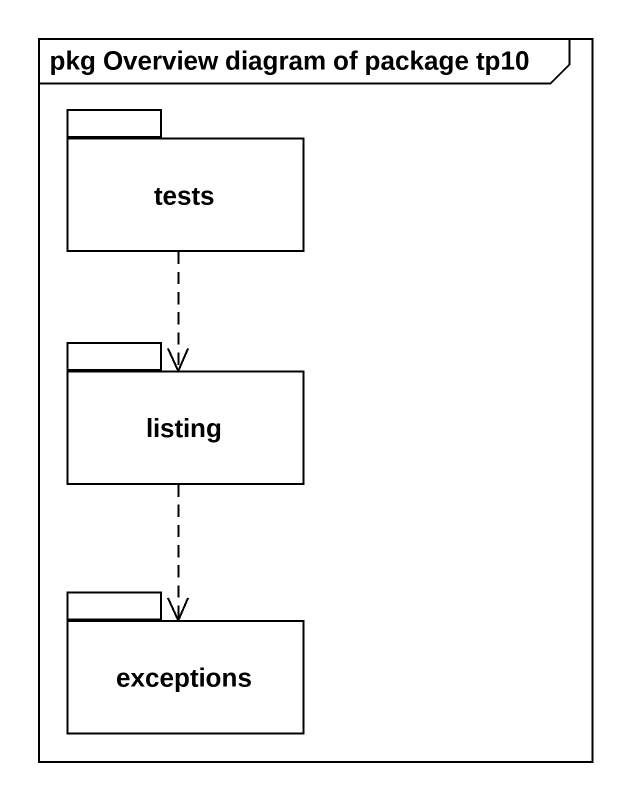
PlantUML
@startuml
mainframe pkg Overview diagram of package tp10
package tests {
}
package listing {
}
package exceptions {
}
tests ..> listing
listing ..> exceptions
@enduml
